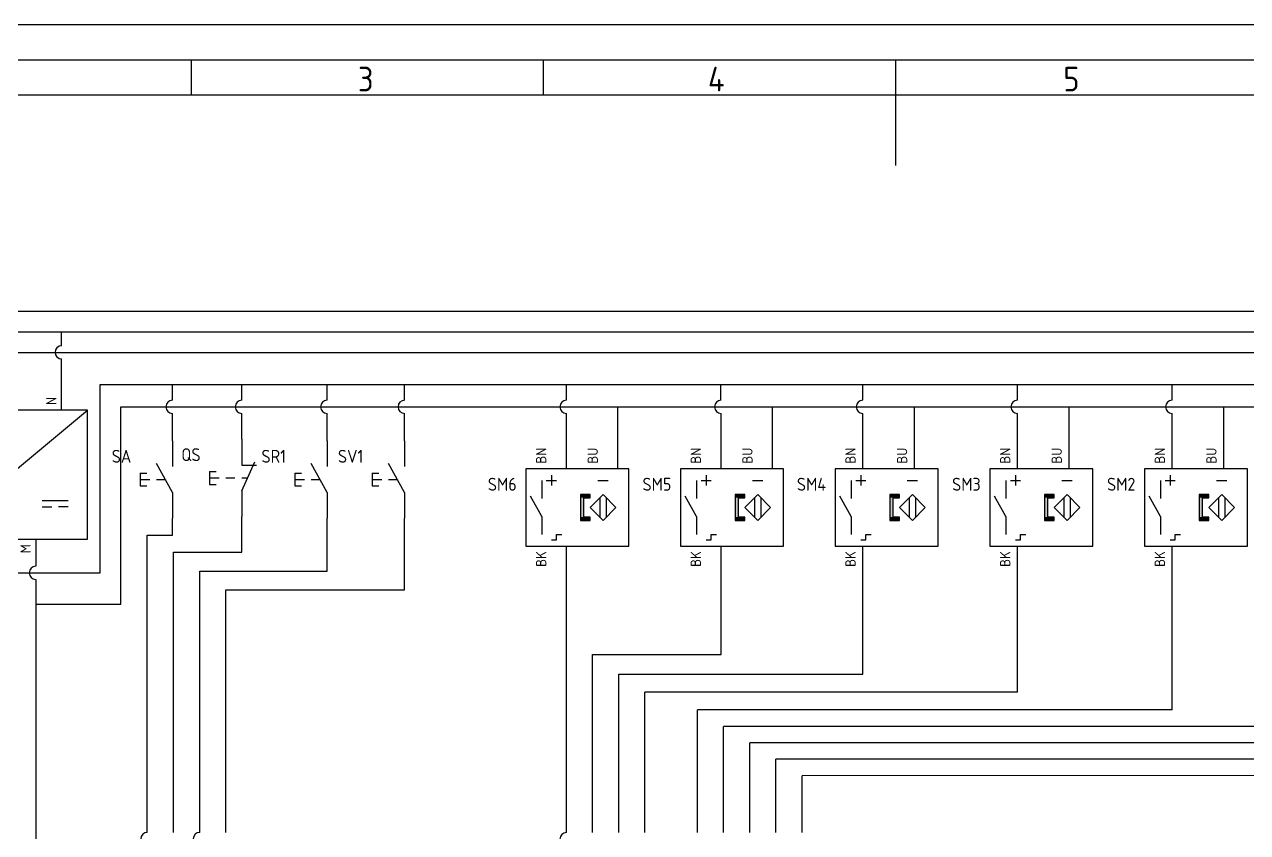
# Model space of a CAD drawing. Header units: millimetres. Extents: x 408 to 981, y 278 to 684.
# Drawn here: x 531.1 to 768.3, y 527.4 to 684.1 of the extents above; entities that cross this region are included whole.
import ezdxf
from ezdxf.enums import TextEntityAlignment as Align

# ---------------------------------------------------------------- set-up
doc = ezdxf.new("R2010")
doc.units = ezdxf.units.MM
for name, color, linetype in [('035', 5, 'Continuous'), ('07', 7, 'Continuous'), ('DESC', 1, 'Continuous'), ('RED_2.5mm^2', 1, 'Continuous'), ('SYMS', 7, 'Continuous'), ('TAGS', 51, 'Continuous'), ('TERMS', 4, 'Continuous'), ('YEL_14_THHN', 2, 'Continuous')]:
    doc.layers.add(name, color=color, linetype=linetype)
doc.styles.add('ISO Proportional', font='isocp.shx')
doc.styles.add('WD_IEC', font='isocp2.shx', dxfattribs={"width": 0.9, "height": 4})

# ---------------------------------------------------------------- blocks, each defined once
blk = doc.blocks.new('VPW1_1PH')
for p, q in [((-5, -25), (25, 0)), ((16.25, -17.5), (21.25, -17.5)), ((16.25, -18.75), (18.125, -18.75)), ((21.25, -18.75), (19.375, -18.75))]:
    blk.add_line(p, q)
blk.add_lwpolyline([(-5, 0), (-5, -25), (25, -25), (25, 0)], close=True)
for centre, start, end in [((1.25, -9.0625), 36.869898, 143.130102), ((3.75, -7.1875), 216.869898, 323.130102)]:
    blk.add_arc(centre, 1.5625, start, end)
at = {"style": 'WD_IEC'}
blk.add_text('1', height=3, dxfattribs=at).set_placement((-1.25, -8.125), align=Align.MIDDLE_RIGHT)
for tag, p in [('TERM01', (-1, 1)), ('TERM02', (9, 1)), ('TERM03', (19, 1))]:
    blk.add_attdef(tag, p, '', height=2, rotation=90, dxfattribs=at)
for tag, p in [('INST', (-7.5, 2.5)), ('LOC', (-7.5, -1)), ('TAG1', (-7.5, -4.5)), ('RATING1', (-7.5, -9)), ('XREF', (-7.5, -13)), ('DESC1', (-7.5, -16.85)), ('DESC2', (-7.5, -20.35)), ('DESC3', (-7.5, -23.85))]:
    blk.add_attdef(tag, text='', height=2.5, dxfattribs=at).set_placement(p, align=Align.RIGHT)
at = {"style": 'WD_IEC', "flags": 1}
for tag, p, height in [('X2TERM01', (0, 0), 0.32), ('X2TERM02', (10, 0), 0.32), ('X2TERM03', (20, 0), 0.32), ('MFG', (27.75, -1), 1.5), ('CAT', (27.75, -3.5), 1.5), ('ASSYCODE', (26, -21.5), 1), ('FAMILY', (26, -23), 1), ('CATDESC', (26, -24.5), 1), ('X8TERM04', (5, -25), 0.32), ('X8TERM05', (15, -25), 0.32)]:
    blk.add_attdef(tag, p, '', height=height, dxfattribs=at)
at = {"style": 'WD_IEC'}
for tag, p in [('TERM04', (4, -26)), ('TERM05', (14, -26))]:
    blk.add_attdef(tag, text='', height=2, rotation=90, dxfattribs=at).set_placement(p, align=Align.RIGHT)
blk = doc.blocks.new('VPB11')
for p, q in [((0, 7.5), (0, 2.5)), ((0, -2.5), (-3.125, 3.125)), ((-6.25, 1.25), (-6.25, -1.25)), ((-6.25, 1.25), (-5, 1.25)), ((-6.25, 0), (-4.375, 0)), ((-3.125, 0), (-1.389, 0)), ((-6.25, -1.25), (-5, -1.25)), ((0, -2.5), (0, -7.5))]:
    blk.add_line(p, q)
at = {"style": 'WD_IEC'}
for tag, p in [('INST', (-8, 10.25)), ('LOC', (-8, 6.75)), ('TAG1', (-8, 3.25)), ('DESC1', (-8, -10.35)), ('DESC2', (-8, -13.85)), ('DESC3', (-8, -17.35))]:
    blk.add_attdef(tag, text='', height=2.5, dxfattribs=at).set_placement(p, align=Align.RIGHT)
blk.add_attdef('TERM01', text='', height=2, rotation=90, dxfattribs=at).set_placement((-1, 7.5), align=Align.RIGHT)
at = {"style": 'WD_IEC', "flags": 1}
for tag, p, height in [('X2TERM01', (0, 7.5), 0.32), ('CONTACT', (0.5, 4.5), 1), ('COMMON', (1.75, 3.25), 1), ('X1LINK', (0, 0), 0.32), ('ASSYCODE', (1, -4), 1), ('FAMILY', (1, -5.5), 1), ('CATDESC', (1, -7), 1), ('X8TERM02', (0, -7.5), 0.32)]:
    blk.add_attdef(tag, p, '', height=height, dxfattribs=at)
at = {"style": 'WD_IEC', "flags": 9}
for tag, p in [('MFG', (-8.5, -0.25)), ('CAT', (-8.5, -2.75))]:
    blk.add_attdef(tag, text='', height=1.5, dxfattribs=at).set_placement(p, align=Align.RIGHT)
at = {"style": 'WD_IEC'}
blk.add_attdef('TERM02', (-1, -7.5), '', height=2, rotation=90, dxfattribs=at)
at = {"lineweight": 15, "style": 'WD_IEC'}
blk.add_attdef('XREF', text='', height=2.5, dxfattribs=at).set_placement((-8, -6.35), align=Align.RIGHT)
blk = doc.blocks.new('VPB12')
for p, q in [((0, 7.5), (0, 2.5)), ((0, -2.5), (2.5, 3.12)), ((0, 2.5), (2.87, 2.5)), ((-6.25, 1.25), (-6.25, -1.25)), ((-6.25, 1.25), (-5, 1.25)), ((-6.25, 0), (-4.38, 0)), ((-3.12, 0), (-1.39, 0)), ((0, 0), (1.11, 0)), ((-6.25, -1.25), (-5, -1.25)), ((0, -2.5), (0, -7.5))]:
    blk.add_line(p, q)
at = {"style": 'WD_IEC'}
for tag, p in [('INST', (-8, 10.25)), ('LOC', (-8, 6.75)), ('TAG1', (-8, 3.25)), ('DESC1', (-8, -10.35)), ('DESC2', (-8, -13.85)), ('DESC3', (-8, -17.35))]:
    blk.add_attdef(tag, text='', height=2.5, dxfattribs=at).set_placement(p, align=Align.RIGHT)
blk.add_attdef('TERM01', text='', height=2, rotation=90, dxfattribs=at).set_placement((-1, 7.5), align=Align.RIGHT)
at = {"style": 'WD_IEC', "flags": 1}
for tag, p, height in [('X2TERM01', (0, 7.5), 0.32), ('CONTACT', (0.5, 4.5), 1), ('COMMON', (1.75, 3.25), 1), ('X1LINK', (1.5, 0), 0.32), ('ASSYCODE', (1, -4), 1), ('FAMILY', (1, -5.5), 1), ('CATDESC', (1, -7), 1), ('X8TERM02', (0, -7.5), 0.32)]:
    blk.add_attdef(tag, p, '', height=height, dxfattribs=at)
at = {"style": 'WD_IEC', "flags": 9}
for tag, p in [('MFG', (-8.5, -0.25)), ('CAT', (-8.5, -2.75))]:
    blk.add_attdef(tag, text='', height=1.5, dxfattribs=at).set_placement(p, align=Align.RIGHT)
at = {"style": 'WD_IEC'}
blk.add_attdef('TERM02', (-1, -7.5), '', height=2, rotation=90, dxfattribs=at)
at = {"lineweight": 15, "style": 'WD_IEC'}
blk.add_attdef('XREF', text='', height=2.5, dxfattribs=at).set_placement((-8, -6.35), align=Align.RIGHT)
blk = doc.blocks.new('VPX11M3')
for p, q in [((-1.875, 5.25), (-1.875, 1.75)), ((-1, 5.25), (1, 5.25)), ((0, 6.25), (0, 4.25)), ((9, 5.25), (11, 5.25)), ((-1.875, -1.75), (-4.0625, 2.1875)), ((9.375, 1.875), (9.375, -1.875)), ((10.625, 1.875), (10.625, -1.875)), ((-1.875, -1.75), (-1.875, -5.25)), ((0, -6.25), (1, -6.25)), ((1, -6.25), (1, -5.25)), ((1, -5.25), (2, -5.25))]:
    blk.add_line(p, q)
for points in [[(-5, -7.5), (15, -7.5), (15, 7.5), (-5, 7.5)], [(6.25, 1.875), (7.5, 1.875), (7.5, 2.5), (5.625, 2.5), (5.625, -2.5), (7.5, -2.5), (7.5, -1.875), (6.25, -1.875)], [(10, 2.5), (12.5, 0), (10, -2.5), (7.5, 0)]]:
    blk.add_lwpolyline(points, close=True)
for points in [[(5.625, 2.5), (5.625, 1.875), (7.5, 2.5), (7.5, 1.875)], [(5.625, 1.875), (5.625, -1.875), (6.25, 1.875), (6.25, -1.875)], [(5.625, -1.875), (5.625, -2.5), (7.5, -1.875), (7.5, -2.5)]]:
    blk.add_solid(points)
at = {"style": 'WD_IEC'}
for tag, p in [('TERM02', (-1, 8.5)), ('TERM03', (9, 8.5))]:
    blk.add_attdef(tag, p, '', height=2, rotation=90, dxfattribs=at)
for tag, p in [('INST', (-6.75, 10.25)), ('LOC', (-6.75, 6.75)), ('TAG1', (-6.75, 3.25)), ('DESC1', (-6.75, -5.2)), ('DESC2', (-6.75, -8.7)), ('DESC3', (-6.75, -12.2))]:
    blk.add_attdef(tag, text='', height=2.5, dxfattribs=at).set_placement(p, align=Align.RIGHT)
at = {"style": 'WD_IEC', "flags": 1}
for tag, p, height in [('X2TERM02', (0, 7.5), 0.32), ('X2TERM03', (10, 7.5), 0.32), ('MFG', (17.75, 6.5), 1.5), ('CAT', (17.75, 4), 1.5), ('ASSYCODE', (16, -4), 1), ('FAMILY', (16, -5.5), 1), ('CATDESC', (16, -7), 1), ('X8TERM01', (0, -7.5), 0.32)]:
    blk.add_attdef(tag, p, '', height=height, dxfattribs=at)
at = {"lineweight": 15, "style": 'WD_IEC'}
for tag, p in [('XREF', (-6.75, -1.35)), ('WDTAGALT', (-6.75, -15.125))]:
    blk.add_attdef(tag, text='', height=2.5, dxfattribs=at).set_placement(p, align=Align.RIGHT)
at = {"style": 'WD_IEC'}
blk.add_attdef('TERM01', text='', height=2, rotation=90, dxfattribs=at).set_placement((-1, -8.5), align=Align.RIGHT)
blk = doc.blocks.new('IEC_border_a3')
at = {"layer": '035'}
for p, q in [((114, 292), (114, 287)), ((164, 292), (164, 287)), ((214, 292), (214, 287))]:
    blk.add_line(p, q, dxfattribs=at)
for points in [[(0, 297), (420, 297), (420, 0), (0, 0)], [(18, 287), (410, 287), (410, 10), (18, 10)]]:
    blk.add_lwpolyline(points, close=True, dxfattribs=at)
at = {"layer": '07'}
blk.add_line((214, 287), (214, 277), dxfattribs=at)
blk.add_lwpolyline([(13, 292), (415, 292), (415, 5), (13, 5)], close=True, dxfattribs=at)
at = {"layer": '035', "style": 'ISO Proportional'}
for s, p in [('3', (137.68, 287.5)), ('4', (187.38, 287.5)), ('5', (237.84, 287.5))]:
    blk.add_text(s, height=3.5, dxfattribs=at).set_placement(p)

msp = doc.modelspace()

# ---------------------------------------------------------------- linework, layer by layer
at = {"layer": 'RED_2.5mm^2'}
for p, q in [((485.77, 624.54), (880.5, 624.54)), ((538.29, 621.81), (538.29, 624.54)), ((485.77, 620.54), (880.5, 620.54)), ((538.29, 609.33), (538.29, 619.27)), ((545.76, 577.79), (545.76, 614.32)), ((545.76, 614.32), (880.5, 614.32)), ((559.81, 611.25), (559.81, 614.32)), ((573.25, 611.25), (573.25, 614.32)), ((589.81, 611.25), (589.81, 614.32)), ((604.81, 611.25), (604.81, 614.32)), ((636.2, 611.25), (636.2, 614.32)), ((666.13, 611.25), (666.13, 614.32)), ((693.7, 611.25), (693.7, 614.32)), ((723.7, 611.25), (723.7, 614.32)), ((753.7, 611.25), (753.7, 614.32)), ((549.77, 579.43), (549.77, 609.98)), ((549.77, 609.98), (880.5, 609.98)), ((646.2, 597.94), (646.2, 609.98)), ((676.2, 597.94), (676.2, 609.98)), ((703.7, 597.94), (703.7, 609.98)), ((733.7, 597.94), (733.7, 609.98)), ((763.7, 597.94), (763.7, 609.98)), ((559.81, 603.38), (559.81, 608.71)), ((573.25, 603.69), (573.25, 608.71)), ((589.81, 603.38), (589.81, 608.71)), ((604.81, 603.38), (604.81, 608.71)), ((636.2, 597.94), (636.2, 608.71)), ((666.2, 597.94), (666.2, 608.71)), ((693.7, 597.94), (693.7, 608.71)), ((723.7, 597.94), (723.7, 608.71)), ((753.7, 597.94), (753.7, 608.71)), ((533.29, 584.33), (533.29, 579.06)), ((549.77, 571.7), (549.77, 579.43)), ((523.29, 577.79), (545.76, 577.79)), ((533.29, 576.52), (533.29, 526.18)), ((533.29, 571.7), (549.77, 571.7))]:
    msp.add_line(p, q, dxfattribs=at)
for centre in [(538.29, 620.54), (559.81, 609.98), (573.25, 609.98), (589.81, 609.98), (604.81, 609.98), (636.2, 609.98), (666.2, 609.98), (693.7, 609.98), (723.7, 609.98), (753.7, 609.98), (533.29, 577.79)]:
    msp.add_arc(centre, 1.27, 90, 270, dxfattribs=at)
at = {"layer": 'TAGS'}
msp.add_line((486.35, 628.52), (880.5, 628.52), dxfattribs=at)
at = {"layer": 'YEL_14_THHN'}
for p, q in [((559.81, 585.11), (559.81, 588.38)), ((573.25, 581.81), (573.25, 588.69)), ((589.81, 578.11), (589.81, 588.38)), ((604.81, 574.47), (604.81, 588.38)), ((554.92, 585.11), (559.81, 585.11)), ((554.92, 527.45), (554.92, 585.11)), ((560, 581.81), (573.25, 581.81)), ((560, 527.42), (560, 581.81)), ((636.2, 565.02), (636.2, 582.94)), ((666.2, 561.97), (666.2, 582.94)), ((693.7, 558.12), (693.7, 582.94)), ((723.7, 554.62), (723.7, 582.94)), ((753.7, 551.2), (753.7, 582.94)), ((565.08, 578.11), (589.81, 578.11)), ((565.08, 527.45), (565.08, 578.11)), ((570.16, 574.47), (604.81, 574.47)), ((570.16, 527.42), (570.16, 574.47)), ((636.2, 527.42), (636.2, 565.02)), ((641.28, 527.42), (641.28, 561.97)), ((641.28, 561.97), (666.2, 561.97)), ((646.36, 527.42), (646.36, 558.12)), ((646.36, 558.12), (693.7, 558.12)), ((651.44, 527.42), (651.44, 554.62)), ((723.7, 554.62), (651.44, 554.62)), ((661.6, 527.42), (661.6, 551.2)), ((753.7, 551.2), (661.6, 551.2)), ((666.68, 527.42), (666.68, 548.01)), ((783.7, 548.01), (666.68, 548.01)), ((813.7, 544.82), (671.76, 544.82)), ((671.76, 527.42), (671.76, 544.82)), ((834.46, 541.65), (676.84, 541.63)), ((676.84, 527.42), (676.84, 541.63)), ((854.16, 538.46), (681.92, 538.44)), ((681.92, 527.42), (681.92, 538.44))]:
    msp.add_line(p, q, dxfattribs=at)
for centre in [(554.92, 526.18), (565.08, 526.18), (636.2, 526.15)]:
    msp.add_arc(centre, 1.27, 90, 270, dxfattribs=at)

# ---------------------------------------------------------------- block references
at = {"xscale": 1.366054111090824, "yscale": 1.366054111090824, "zscale": 1.366054111090824}
msp.add_blockref('IEC_border_a3', (407.69, 278.4), dxfattribs=at)
at = {"layer": 'SYMS'}
ref = msp.add_blockref('VPW1_1PH', (518.29, 609.33), dxfattribs=at)
ref.add_attrib('TERM05', 'M', dxfattribs={"layer": 'TERMS', "height": 2, "rotation": 90, "style": 'WD_IEC'}).set_placement((532.29, 583.33), align=Align.RIGHT)
ref.add_attrib('TERM04', '+', dxfattribs={"layer": 'TERMS', "height": 2, "rotation": 90, "style": 'WD_IEC'}).set_placement((522.29, 583.33), align=Align.RIGHT)
ref.add_attrib('TERM03', 'N', (537.29, 610.33), dxfattribs={"layer": 'TERMS', "height": 2, "rotation": 90, "style": 'WD_IEC'})
ref.add_attrib('TERM02', 'PE', (527.29, 610.33), dxfattribs={"layer": 'TERMS', "height": 2, "rotation": 90, "style": 'WD_IEC'})
ref.add_attrib('TERM01', 'L', (517.29, 610.33), dxfattribs={"layer": 'TERMS', "height": 2, "rotation": 90, "style": 'WD_IEC'})
ref.add_attrib('DESC1', '24 V', dxfattribs={"layer": 'DESC', "height": 2.5, "style": 'WD_IEC'}).set_placement((510.79, 592.48), align=Align.RIGHT)
ref.add_attrib('TAG1', 'GB1', dxfattribs={"layer": 'TAGS', "height": 2.5, "style": 'WD_IEC'}).set_placement((510.79, 604.83), align=Align.RIGHT)
ref = msp.add_blockref('VPB11', (559.81, 595.88), dxfattribs=at)
ref.add_attrib('TAG1', 'SA', dxfattribs={"layer": 'TAGS', "height": 2.5, "style": 'WD_IEC'}).set_placement((551.81, 599.13), align=Align.RIGHT)
ref = msp.add_blockref('VPB12', (573.25, 596.19), dxfattribs=at)
ref.add_attrib('TAG1', 'QS', dxfattribs={"layer": 'TAGS', "height": 2.5, "style": 'WD_IEC'}).set_placement((565.25, 599.44), align=Align.RIGHT)
ref = msp.add_blockref('VPB11', (589.81, 595.88), dxfattribs=at)
ref.add_attrib('TAG1', 'SR1', dxfattribs={"layer": 'TAGS', "height": 2.5, "style": 'WD_IEC'}).set_placement((581.81, 599.13), align=Align.RIGHT)
ref = msp.add_blockref('VPB11', (604.81, 595.88), dxfattribs=at)
ref.add_attrib('TAG1', 'SV1', dxfattribs={"layer": 'TAGS', "height": 2.5, "style": 'WD_IEC'}).set_placement((596.81, 599.13), align=Align.RIGHT)
ref = msp.add_blockref('VPX11M3', (633.31, 590.46), dxfattribs=at)
ref.add_attrib('TERM03', 'BU', (642.31, 598.96), dxfattribs={"layer": 'TERMS', "height": 2, "rotation": 90, "style": 'WD_IEC'})
ref.add_attrib('TERM02', 'BN', (632.31, 598.96), dxfattribs={"layer": 'TERMS', "height": 2, "rotation": 90, "style": 'WD_IEC'})
ref.add_attrib('TERM01', 'BK', dxfattribs={"layer": 'TERMS', "height": 2, "rotation": 90, "style": 'WD_IEC'}).set_placement((632.31, 581.96), align=Align.RIGHT)
ref.add_attrib('TAG1', 'SM6', dxfattribs={"layer": 'TAGS', "height": 2.5, "style": 'WD_IEC'}).set_placement((626.56, 593.71), align=Align.RIGHT)
ref = msp.add_blockref('VPX11M3', (663.31, 590.46), dxfattribs=at)
ref.add_attrib('TERM03', 'BU', (672.31, 598.96), dxfattribs={"layer": 'TERMS', "height": 2, "rotation": 90, "style": 'WD_IEC'})
ref.add_attrib('TERM02', 'BN', (662.31, 598.96), dxfattribs={"layer": 'TERMS', "height": 2, "rotation": 90, "style": 'WD_IEC'})
ref.add_attrib('TERM01', 'BK', dxfattribs={"layer": 'TERMS', "height": 2, "rotation": 90, "style": 'WD_IEC'}).set_placement((662.31, 581.96), align=Align.RIGHT)
ref.add_attrib('TAG1', 'SM5', dxfattribs={"layer": 'TAGS', "height": 2.5, "style": 'WD_IEC'}).set_placement((656.56, 593.71), align=Align.RIGHT)
ref = msp.add_blockref('VPX11M3', (693.31, 590.46), dxfattribs=at)
ref.add_attrib('TERM03', 'BU', (702.31, 598.96), dxfattribs={"layer": 'TERMS', "height": 2, "rotation": 90, "style": 'WD_IEC'})
ref.add_attrib('TERM02', 'BN', (692.31, 598.96), dxfattribs={"layer": 'TERMS', "height": 2, "rotation": 90, "style": 'WD_IEC'})
ref.add_attrib('TERM01', 'BK', dxfattribs={"layer": 'TERMS', "height": 2, "rotation": 90, "style": 'WD_IEC'}).set_placement((692.31, 581.96), align=Align.RIGHT)
ref.add_attrib('TAG1', 'SM4', dxfattribs={"layer": 'TAGS', "height": 2.5, "style": 'WD_IEC'}).set_placement((686.56, 593.71), align=Align.RIGHT)
ref = msp.add_blockref('VPX11M3', (723.31, 590.46), dxfattribs=at)
ref.add_attrib('TERM03', 'BU', (732.31, 598.96), dxfattribs={"layer": 'TERMS', "height": 2, "rotation": 90, "style": 'WD_IEC'})
ref.add_attrib('TERM02', 'BN', (722.31, 598.96), dxfattribs={"layer": 'TERMS', "height": 2, "rotation": 90, "style": 'WD_IEC'})
ref.add_attrib('TERM01', 'BK', dxfattribs={"layer": 'TERMS', "height": 2, "rotation": 90, "style": 'WD_IEC'}).set_placement((722.31, 581.96), align=Align.RIGHT)
ref.add_attrib('TAG1', 'SM3', dxfattribs={"layer": 'TAGS', "height": 2.5, "style": 'WD_IEC'}).set_placement((716.56, 593.71), align=Align.RIGHT)
ref = msp.add_blockref('VPX11M3', (753.31, 590.46), dxfattribs=at)
ref.add_attrib('TERM03', 'BU', (762.31, 598.96), dxfattribs={"layer": 'TERMS', "height": 2, "rotation": 90, "style": 'WD_IEC'})
ref.add_attrib('TERM02', 'BN', (752.31, 598.96), dxfattribs={"layer": 'TERMS', "height": 2, "rotation": 90, "style": 'WD_IEC'})
ref.add_attrib('TERM01', 'BK', dxfattribs={"layer": 'TERMS', "height": 2, "rotation": 90, "style": 'WD_IEC'}).set_placement((752.31, 581.96), align=Align.RIGHT)
ref.add_attrib('TAG1', 'SM2', dxfattribs={"layer": 'TAGS', "height": 2.5, "style": 'WD_IEC'}).set_placement((746.56, 593.71), align=Align.RIGHT)

doc.saveas('drawing.dxf')
